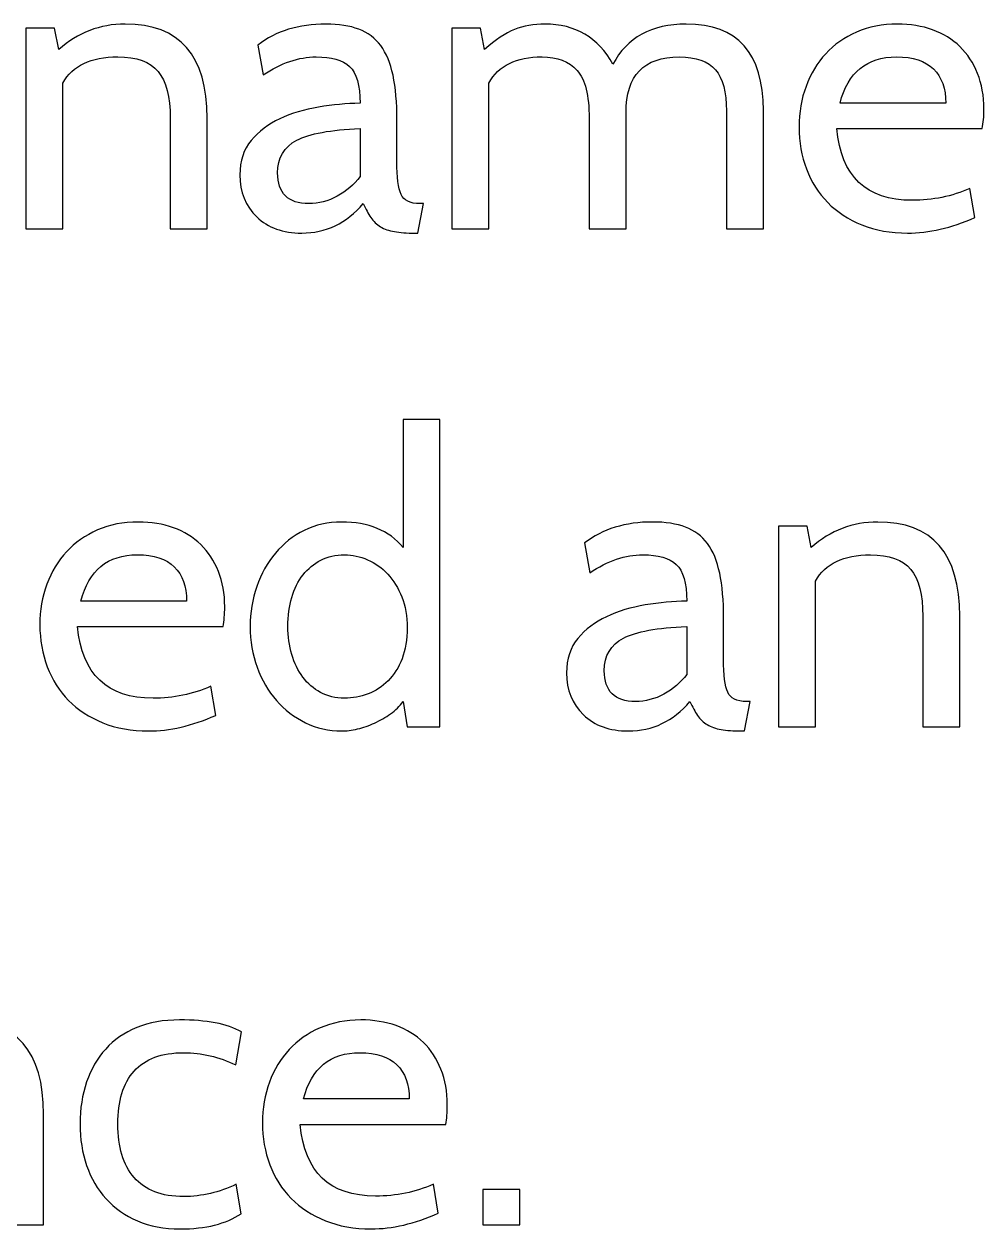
# Model space of a CAD drawing. Header units: centimetres. Extents: x -24 to 24.1, y -20.7 to 0.5.
# Drawn here: x 7.872 to 9.855, y -10.819 to -8.33 of the extents above; entities that cross this region are included whole.
import ezdxf

# ---------------------------------------------------------------- set-up
doc = ezdxf.new("R2010")
doc.units = ezdxf.units.CM
doc.header["$MEASUREMENT"] = 0
doc.layers.add('Layer 1', color=7, linetype='Continuous')

msp = doc.modelspace()

# ---------------------------------------------------------------- linework, layer by layer
at = {"layer": 'Layer 1', "color": 250}
for points, knots in [([(8.25016, -8.75331), (8.25016, -8.75331), (8.17395, -8.75331), (8.17395, -8.75331), (8.17395, -8.75331), (8.17395, -8.75331), (8.17395, -8.52471), (8.17395, -8.52471), (8.17395, -8.52471), (8.17395, -8.48012), (8.16563, -8.4478), (8.14898, -8.42777), (8.14898, -8.42777), (8.13233, -8.40773), (8.10453, -8.39771), (8.06558, -8.39771), (8.06558, -8.39771), (8.01027, -8.39771), (7.97245, -8.41577), (7.95213, -8.4519), (7.95213, -8.4519), (7.95213, -8.4519), (7.95213, -8.75331), (7.95213, -8.75331), (7.95213, -8.75331), (7.95213, -8.75331), (7.87593, -8.75331), (7.87593, -8.75331), (7.87593, -8.75331), (7.87593, -8.75331), (7.87593, -8.33844), (7.87593, -8.33844), (7.87593, -8.33844), (7.87593, -8.33844), (7.93519, -8.33844), (7.93519, -8.33844), (7.93519, -8.33844), (7.93519, -8.33844), (7.94366, -8.38247), (7.94366, -8.38247), (7.94366, -8.38247), (7.98317, -8.34747), (8.02889, -8.32997), (8.08082, -8.32997), (8.08082, -8.32997), (8.19371, -8.32997), (8.25016, -8.39489), (8.25016, -8.52471), (8.25016, -8.52471), (8.25016, -8.52471), (8.25016, -8.75331), (8.25016, -8.75331)], [0, 0, 0, 0, 0.07142857, 0.07142857, 0.07142857, 0.07142857, 0.14285714, 0.14285714, 0.14285714, 0.14285714, 0.21428571, 0.21428571, 0.21428571, 0.21428571, 0.28571429, 0.28571429, 0.28571429, 0.28571429, 0.35714286, 0.35714286, 0.35714286, 0.35714286, 0.42857143, 0.42857143, 0.42857143, 0.42857143, 0.5, 0.5, 0.5, 0.5, 0.57142857, 0.57142857, 0.57142857, 0.57142857, 0.64285714, 0.64285714, 0.64285714, 0.64285714, 0.71428571, 0.71428571, 0.71428571, 0.71428571, 0.78571429, 0.78571429, 0.78571429, 0.78571429, 0.85714286, 0.85714286, 0.85714286, 0.85714286, 1, 1, 1, 1]), ([(8.6972, -8.70082), (8.6972, -8.70082), (8.68534, -8.76178), (8.68534, -8.76178), (8.68534, -8.76178), (8.68534, -8.76178), (8.67942, -8.76178), (8.67942, -8.76178), (8.67942, -8.76178), (8.66248, -8.76178), (8.64837, -8.76079), (8.63708, -8.75881), (8.63708, -8.75881), (8.6258, -8.75684), (8.6162, -8.75345), (8.6083, -8.74865), (8.6083, -8.74865), (8.6004, -8.74386), (8.59376, -8.73751), (8.5884, -8.7296), (8.5884, -8.7296), (8.58304, -8.7217), (8.57782, -8.71211), (8.57274, -8.70082), (8.57274, -8.70082), (8.53774, -8.74146), (8.49541, -8.76178), (8.44574, -8.76178), (8.44574, -8.76178), (8.40679, -8.76178), (8.37575, -8.75063), (8.3526, -8.72833), (8.3526, -8.72833), (8.32946, -8.70604), (8.31789, -8.67711), (8.31789, -8.64155), (8.31789, -8.64155), (8.31789, -8.61276), (8.32565, -8.58906), (8.34117, -8.57043), (8.34117, -8.57043), (8.3567, -8.5518), (8.37645, -8.53684), (8.40044, -8.52556), (8.40044, -8.52556), (8.42443, -8.51427), (8.4511, -8.50622), (8.48045, -8.50143), (8.48045, -8.50143), (8.5098, -8.49663), (8.53831, -8.49395), (8.56596, -8.49338), (8.56596, -8.49338), (8.56596, -8.45613), (8.55877, -8.43087), (8.54437, -8.41761), (8.54437, -8.41761), (8.52998, -8.40434), (8.50698, -8.39771), (8.47537, -8.39771), (8.47537, -8.39771), (8.43925, -8.39771), (8.40284, -8.41013), (8.36615, -8.43496), (8.36615, -8.43496), (8.36615, -8.43496), (8.35514, -8.37316), (8.35514, -8.37316), (8.35514, -8.37316), (8.3924, -8.34437), (8.43925, -8.32997), (8.49569, -8.32997), (8.49569, -8.32997), (8.52222, -8.32997), (8.5448, -8.3335), (8.56342, -8.34056), (8.56342, -8.34056), (8.58205, -8.34761), (8.59715, -8.3589), (8.60872, -8.37443), (8.60872, -8.37443), (8.62029, -8.38995), (8.62876, -8.41041), (8.63412, -8.43581), (8.63412, -8.43581), (8.63948, -8.46121), (8.64216, -8.49225), (8.64216, -8.52894), (8.64216, -8.52894), (8.64216, -8.52894), (8.64216, -8.61361), (8.64216, -8.61361), (8.64216, -8.61361), (8.64216, -8.64635), (8.64499, -8.66907), (8.65063, -8.68177), (8.65063, -8.68177), (8.65628, -8.69447), (8.66926, -8.70082), (8.68958, -8.70082), (8.68958, -8.70082), (8.68958, -8.70082), (8.6972, -8.70082), (8.6972, -8.70082)], [0, 0, 0, 0, 0.03703704, 0.03703704, 0.03703704, 0.03703704, 0.07407407, 0.07407407, 0.07407407, 0.07407407, 0.11111111, 0.11111111, 0.11111111, 0.11111111, 0.14814815, 0.14814815, 0.14814815, 0.14814815, 0.18518519, 0.18518519, 0.18518519, 0.18518519, 0.22222222, 0.22222222, 0.22222222, 0.22222222, 0.25925926, 0.25925926, 0.25925926, 0.25925926, 0.2962963, 0.2962963, 0.2962963, 0.2962963, 0.33333333, 0.33333333, 0.33333333, 0.33333333, 0.37037037, 0.37037037, 0.37037037, 0.37037037, 0.40740741, 0.40740741, 0.40740741, 0.40740741, 0.44444444, 0.44444444, 0.44444444, 0.44444444, 0.48148148, 0.48148148, 0.48148148, 0.48148148, 0.51851852, 0.51851852, 0.51851852, 0.51851852, 0.55555556, 0.55555556, 0.55555556, 0.55555556, 0.59259259, 0.59259259, 0.59259259, 0.59259259, 0.62962963, 0.62962963, 0.62962963, 0.62962963, 0.66666667, 0.66666667, 0.66666667, 0.66666667, 0.7037037, 0.7037037, 0.7037037, 0.7037037, 0.74074074, 0.74074074, 0.74074074, 0.74074074, 0.77777778, 0.77777778, 0.77777778, 0.77777778, 0.81481481, 0.81481481, 0.81481481, 0.81481481, 0.85185185, 0.85185185, 0.85185185, 0.85185185, 0.88888889, 0.88888889, 0.88888889, 0.88888889, 0.92592593, 0.92592593, 0.92592593, 0.92592593, 1, 1, 1, 1]), ([(9.39909, -8.75331), (9.39909, -8.75331), (9.32289, -8.75331), (9.32289, -8.75331), (9.32289, -8.75331), (9.32289, -8.75331), (9.32289, -8.50947), (9.32289, -8.50947), (9.32289, -8.50947), (9.32289, -8.47052), (9.31527, -8.44216), (9.30003, -8.42438), (9.30003, -8.42438), (9.28479, -8.4066), (9.25995, -8.39771), (9.22552, -8.39771), (9.22552, -8.39771), (9.15214, -8.39771), (9.11545, -8.43609), (9.11545, -8.51286), (9.11545, -8.51286), (9.11545, -8.51286), (9.11545, -8.75331), (9.11545, -8.75331), (9.11545, -8.75331), (9.11545, -8.75331), (9.03925, -8.75331), (9.03925, -8.75331), (9.03925, -8.75331), (9.03925, -8.75331), (9.03925, -8.52471), (9.03925, -8.52471), (9.03925, -8.52471), (9.03925, -8.4773), (9.03093, -8.44428), (9.01427, -8.42565), (9.01427, -8.42565), (8.99762, -8.40702), (8.97349, -8.39771), (8.94188, -8.39771), (8.94188, -8.39771), (8.88883, -8.39771), (8.85214, -8.41577), (8.83182, -8.4519), (8.83182, -8.4519), (8.83182, -8.4519), (8.83182, -8.75331), (8.83182, -8.75331), (8.83182, -8.75331), (8.83182, -8.75331), (8.75562, -8.75331), (8.75562, -8.75331), (8.75562, -8.75331), (8.75562, -8.75331), (8.75562, -8.33844), (8.75562, -8.33844), (8.75562, -8.33844), (8.75562, -8.33844), (8.81488, -8.33844), (8.81488, -8.33844), (8.81488, -8.33844), (8.81488, -8.33844), (8.82335, -8.38247), (8.82335, -8.38247), (8.82335, -8.38247), (8.84593, -8.36215), (8.86653, -8.34832), (8.88516, -8.34098), (8.88516, -8.34098), (8.90378, -8.33364), (8.92467, -8.32997), (8.94781, -8.32997), (8.94781, -8.32997), (9.01103, -8.32997), (9.05788, -8.35763), (9.08836, -8.41295), (9.08836, -8.41295), (9.11714, -8.35763), (9.16766, -8.32997), (9.23991, -8.32997), (9.23991, -8.32997), (9.34603, -8.32997), (9.39909, -8.38952), (9.39909, -8.50862), (9.39909, -8.50862), (9.39909, -8.50862), (9.39909, -8.75331), (9.39909, -8.75331)], [0, 0, 0, 0, 0.04347826, 0.04347826, 0.04347826, 0.04347826, 0.08695652, 0.08695652, 0.08695652, 0.08695652, 0.13043478, 0.13043478, 0.13043478, 0.13043478, 0.17391304, 0.17391304, 0.17391304, 0.17391304, 0.2173913, 0.2173913, 0.2173913, 0.2173913, 0.26086957, 0.26086957, 0.26086957, 0.26086957, 0.30434783, 0.30434783, 0.30434783, 0.30434783, 0.34782609, 0.34782609, 0.34782609, 0.34782609, 0.39130435, 0.39130435, 0.39130435, 0.39130435, 0.43478261, 0.43478261, 0.43478261, 0.43478261, 0.47826087, 0.47826087, 0.47826087, 0.47826087, 0.52173913, 0.52173913, 0.52173913, 0.52173913, 0.56521739, 0.56521739, 0.56521739, 0.56521739, 0.60869565, 0.60869565, 0.60869565, 0.60869565, 0.65217391, 0.65217391, 0.65217391, 0.65217391, 0.69565217, 0.69565217, 0.69565217, 0.69565217, 0.73913043, 0.73913043, 0.73913043, 0.73913043, 0.7826087, 0.7826087, 0.7826087, 0.7826087, 0.82608696, 0.82608696, 0.82608696, 0.82608696, 0.86956522, 0.86956522, 0.86956522, 0.86956522, 0.91304348, 0.91304348, 0.91304348, 0.91304348, 1, 1, 1, 1]), ([(9.85121, -8.54588), (9.85121, -8.54588), (9.55064, -8.54588), (9.55064, -8.54588), (9.55064, -8.54588), (9.55967, -8.64465), (9.6116, -8.69404), (9.70643, -8.69404), (9.70643, -8.69404), (9.74876, -8.69404), (9.78855, -8.68586), (9.82581, -8.66949), (9.82581, -8.66949), (9.82581, -8.66949), (9.83597, -8.7296), (9.83597, -8.7296), (9.83597, -8.7296), (9.78686, -8.75105), (9.74058, -8.76178), (9.69711, -8.76178), (9.69711, -8.76178), (9.66212, -8.76178), (9.63065, -8.75613), (9.60271, -8.74484), (9.60271, -8.74484), (9.57477, -8.73355), (9.5512, -8.71817), (9.53201, -8.6987), (9.53201, -8.6987), (9.51282, -8.67923), (9.49815, -8.65608), (9.48799, -8.62927), (9.48799, -8.62927), (9.47783, -8.60246), (9.47275, -8.57353), (9.47275, -8.54249), (9.47275, -8.54249), (9.47275, -8.51257), (9.47754, -8.48463), (9.48714, -8.45867), (9.48714, -8.45867), (9.49674, -8.4327), (9.51028, -8.41027), (9.52778, -8.39136), (9.52778, -8.39136), (9.54528, -8.37245), (9.56659, -8.35749), (9.5917, -8.34649), (9.5917, -8.34649), (9.61682, -8.33548), (9.6449, -8.32997), (9.67595, -8.32997), (9.67595, -8.32997), (9.70248, -8.32997), (9.72675, -8.33393), (9.74876, -8.34183), (9.74876, -8.34183), (9.77077, -8.34973), (9.78954, -8.3613), (9.80506, -8.37654), (9.80506, -8.37654), (9.82059, -8.39178), (9.83272, -8.41027), (9.84147, -8.432), (9.84147, -8.432), (9.85022, -8.45373), (9.85459, -8.47814), (9.85459, -8.50524), (9.85459, -8.50524), (9.85459, -8.52104), (9.85347, -8.53459), (9.85121, -8.54588)], [0, 0, 0, 0, 0.05263158, 0.05263158, 0.05263158, 0.05263158, 0.10526316, 0.10526316, 0.10526316, 0.10526316, 0.15789474, 0.15789474, 0.15789474, 0.15789474, 0.21052632, 0.21052632, 0.21052632, 0.21052632, 0.26315789, 0.26315789, 0.26315789, 0.26315789, 0.31578947, 0.31578947, 0.31578947, 0.31578947, 0.36842105, 0.36842105, 0.36842105, 0.36842105, 0.42105263, 0.42105263, 0.42105263, 0.42105263, 0.47368421, 0.47368421, 0.47368421, 0.47368421, 0.52631579, 0.52631579, 0.52631579, 0.52631579, 0.57894737, 0.57894737, 0.57894737, 0.57894737, 0.63157895, 0.63157895, 0.63157895, 0.63157895, 0.68421053, 0.68421053, 0.68421053, 0.68421053, 0.73684211, 0.73684211, 0.73684211, 0.73684211, 0.78947368, 0.78947368, 0.78947368, 0.78947368, 0.84210526, 0.84210526, 0.84210526, 0.84210526, 0.89473684, 0.89473684, 0.89473684, 0.89473684, 1, 1, 1, 1]), ([(9.67425, -8.39771), (9.61273, -8.39771), (9.57378, -8.4296), (9.55741, -8.49338), (9.55741, -8.49338), (9.55741, -8.49338), (9.77585, -8.49338), (9.77585, -8.49338), (9.77585, -8.49338), (9.77585, -8.4629), (9.76739, -8.43934), (9.75045, -8.42269), (9.75045, -8.42269), (9.73352, -8.40603), (9.70812, -8.39771), (9.67425, -8.39771)], [0, 0, 0, 0, 0.2, 0.2, 0.2, 0.2, 0.4, 0.4, 0.4, 0.4, 0.6, 0.6, 0.6, 0.6, 1, 1, 1, 1]), ([(8.56596, -8.64494), (8.56596, -8.64494), (8.56596, -8.54588), (8.56596, -8.54588), (8.56596, -8.54588), (8.505, -8.54813), (8.4614, -8.55618), (8.43515, -8.57001), (8.43515, -8.57001), (8.40891, -8.58383), (8.39578, -8.60627), (8.39578, -8.63732), (8.39578, -8.63732), (8.39578, -8.67965), (8.41723, -8.70082), (8.46013, -8.70082), (8.46013, -8.70082), (8.48045, -8.70082), (8.50007, -8.69574), (8.51897, -8.68558), (8.51897, -8.68558), (8.53788, -8.67542), (8.55355, -8.66187), (8.56596, -8.64494)], [0, 0, 0, 0, 0.14285714, 0.14285714, 0.14285714, 0.14285714, 0.28571429, 0.28571429, 0.28571429, 0.28571429, 0.42857143, 0.42857143, 0.42857143, 0.42857143, 0.57142857, 0.57142857, 0.57142857, 0.57142857, 0.71428571, 0.71428571, 0.71428571, 0.71428571, 1, 1, 1, 1]), ([(8.73104, -9.78202), (8.73104, -9.78202), (8.66331, -9.78202), (8.66331, -9.78202), (8.66331, -9.78202), (8.66331, -9.78202), (8.65484, -9.72953), (8.65484, -9.72953), (8.65484, -9.72953), (8.64807, -9.73912), (8.63946, -9.74759), (8.62902, -9.75493), (8.62902, -9.75493), (8.61858, -9.76226), (8.60757, -9.76861), (8.596, -9.77398), (8.596, -9.77398), (8.58443, -9.77934), (8.57271, -9.78343), (8.56086, -9.78625), (8.56086, -9.78625), (8.54901, -9.78908), (8.538, -9.79049), (8.52784, -9.79049), (8.52784, -9.79049), (8.50131, -9.79049), (8.47648, -9.78484), (8.45333, -9.77355), (8.45333, -9.77355), (8.43019, -9.76226), (8.41015, -9.74688), (8.39322, -9.72741), (8.39322, -9.72741), (8.37629, -9.70794), (8.36302, -9.68508), (8.35343, -9.65883), (8.35343, -9.65883), (8.34383, -9.63258), (8.33903, -9.6045), (8.33903, -9.57459), (8.33903, -9.57459), (8.33903, -9.5458), (8.34355, -9.51828), (8.35258, -9.49204), (8.35258, -9.49204), (8.36161, -9.46579), (8.37445, -9.44279), (8.3911, -9.42303), (8.3911, -9.42303), (8.40775, -9.40328), (8.42765, -9.38761), (8.45079, -9.37604), (8.45079, -9.37604), (8.47394, -9.36447), (8.49962, -9.35868), (8.52784, -9.35868), (8.52784, -9.35868), (8.58372, -9.35868), (8.62605, -9.37618), (8.65484, -9.41118), (8.65484, -9.41118), (8.65484, -9.41118), (8.65484, -9.14702), (8.65484, -9.14702), (8.65484, -9.14702), (8.65484, -9.14702), (8.73104, -9.14702), (8.73104, -9.14702), (8.73104, -9.14702), (8.73104, -9.14702), (8.73104, -9.78202), (8.73104, -9.78202)], [0, 0, 0, 0, 0.05263158, 0.05263158, 0.05263158, 0.05263158, 0.10526316, 0.10526316, 0.10526316, 0.10526316, 0.15789474, 0.15789474, 0.15789474, 0.15789474, 0.21052632, 0.21052632, 0.21052632, 0.21052632, 0.26315789, 0.26315789, 0.26315789, 0.26315789, 0.31578947, 0.31578947, 0.31578947, 0.31578947, 0.36842105, 0.36842105, 0.36842105, 0.36842105, 0.42105263, 0.42105263, 0.42105263, 0.42105263, 0.47368421, 0.47368421, 0.47368421, 0.47368421, 0.52631579, 0.52631579, 0.52631579, 0.52631579, 0.57894737, 0.57894737, 0.57894737, 0.57894737, 0.63157895, 0.63157895, 0.63157895, 0.63157895, 0.68421053, 0.68421053, 0.68421053, 0.68421053, 0.73684211, 0.73684211, 0.73684211, 0.73684211, 0.78947368, 0.78947368, 0.78947368, 0.78947368, 0.84210526, 0.84210526, 0.84210526, 0.84210526, 0.89473684, 0.89473684, 0.89473684, 0.89473684, 1, 1, 1, 1]), ([(8.28315, -9.57459), (8.28315, -9.57459), (7.98258, -9.57459), (7.98258, -9.57459), (7.98258, -9.57459), (7.99161, -9.67336), (8.04354, -9.72275), (8.13837, -9.72275), (8.13837, -9.72275), (8.1807, -9.72275), (8.22049, -9.71457), (8.25775, -9.6982), (8.25775, -9.6982), (8.25775, -9.6982), (8.26791, -9.75831), (8.26791, -9.75831), (8.26791, -9.75831), (8.2188, -9.77976), (8.17252, -9.79049), (8.12905, -9.79049), (8.12905, -9.79049), (8.09406, -9.79049), (8.06259, -9.78484), (8.03465, -9.77355), (8.03465, -9.77355), (8.00671, -9.76226), (7.98314, -9.74688), (7.96395, -9.72741), (7.96395, -9.72741), (7.94476, -9.70794), (7.93009, -9.68479), (7.91993, -9.65798), (7.91993, -9.65798), (7.90977, -9.63117), (7.90469, -9.60224), (7.90469, -9.5712), (7.90469, -9.5712), (7.90469, -9.54128), (7.90948, -9.51334), (7.91908, -9.48738), (7.91908, -9.48738), (7.92868, -9.46141), (7.94222, -9.43898), (7.95972, -9.42007), (7.95972, -9.42007), (7.97722, -9.40116), (7.99853, -9.3862), (8.02364, -9.3752), (8.02364, -9.3752), (8.04876, -9.36419), (8.07684, -9.35868), (8.10789, -9.35868), (8.10789, -9.35868), (8.13442, -9.35868), (8.15869, -9.36264), (8.1807, -9.37054), (8.1807, -9.37054), (8.20271, -9.37844), (8.22148, -9.39001), (8.237, -9.40525), (8.237, -9.40525), (8.25253, -9.42049), (8.26466, -9.43898), (8.27341, -9.46071), (8.27341, -9.46071), (8.28216, -9.48244), (8.28653, -9.50685), (8.28653, -9.53395), (8.28653, -9.53395), (8.28653, -9.54975), (8.28541, -9.5633), (8.28315, -9.57459)], [0, 0, 0, 0, 0.05263158, 0.05263158, 0.05263158, 0.05263158, 0.10526316, 0.10526316, 0.10526316, 0.10526316, 0.15789474, 0.15789474, 0.15789474, 0.15789474, 0.21052632, 0.21052632, 0.21052632, 0.21052632, 0.26315789, 0.26315789, 0.26315789, 0.26315789, 0.31578947, 0.31578947, 0.31578947, 0.31578947, 0.36842105, 0.36842105, 0.36842105, 0.36842105, 0.42105263, 0.42105263, 0.42105263, 0.42105263, 0.47368421, 0.47368421, 0.47368421, 0.47368421, 0.52631579, 0.52631579, 0.52631579, 0.52631579, 0.57894737, 0.57894737, 0.57894737, 0.57894737, 0.63157895, 0.63157895, 0.63157895, 0.63157895, 0.68421053, 0.68421053, 0.68421053, 0.68421053, 0.73684211, 0.73684211, 0.73684211, 0.73684211, 0.78947368, 0.78947368, 0.78947368, 0.78947368, 0.84210526, 0.84210526, 0.84210526, 0.84210526, 0.89473684, 0.89473684, 0.89473684, 0.89473684, 1, 1, 1, 1]), ([(9.37197, -9.72953), (9.37197, -9.72953), (9.36011, -9.79049), (9.36011, -9.79049), (9.36011, -9.79049), (9.36011, -9.79049), (9.35419, -9.79049), (9.35419, -9.79049), (9.35419, -9.79049), (9.33725, -9.79049), (9.32314, -9.7895), (9.31185, -9.78752), (9.31185, -9.78752), (9.30057, -9.78555), (9.29097, -9.78216), (9.28307, -9.77736), (9.28307, -9.77736), (9.27517, -9.77257), (9.26853, -9.76622), (9.26317, -9.75831), (9.26317, -9.75831), (9.25781, -9.75041), (9.25259, -9.74082), (9.24751, -9.72953), (9.24751, -9.72953), (9.21251, -9.77017), (9.17018, -9.79049), (9.12051, -9.79049), (9.12051, -9.79049), (9.08156, -9.79049), (9.05052, -9.77934), (9.02737, -9.75704), (9.02737, -9.75704), (9.00423, -9.73475), (8.99266, -9.70582), (8.99266, -9.67026), (8.99266, -9.67026), (8.99266, -9.64147), (9.00042, -9.61777), (9.01594, -9.59914), (9.01594, -9.59914), (9.03147, -9.58051), (9.05122, -9.56555), (9.07521, -9.55427), (9.07521, -9.55427), (9.0992, -9.54298), (9.12587, -9.53493), (9.15522, -9.53014), (9.15522, -9.53014), (9.18457, -9.52534), (9.21308, -9.52266), (9.24073, -9.52209), (9.24073, -9.52209), (9.24073, -9.48484), (9.23354, -9.45958), (9.21914, -9.44632), (9.21914, -9.44632), (9.20475, -9.43305), (9.18175, -9.42642), (9.15014, -9.42642), (9.15014, -9.42642), (9.11402, -9.42642), (9.07761, -9.43884), (9.04092, -9.46367), (9.04092, -9.46367), (9.04092, -9.46367), (9.02991, -9.40187), (9.02991, -9.40187), (9.02991, -9.40187), (9.06717, -9.37308), (9.11402, -9.35868), (9.17046, -9.35868), (9.17046, -9.35868), (9.19699, -9.35868), (9.21957, -9.36221), (9.23819, -9.36927), (9.23819, -9.36927), (9.25682, -9.37632), (9.27192, -9.38761), (9.28349, -9.40314), (9.28349, -9.40314), (9.29506, -9.41866), (9.30353, -9.43912), (9.30889, -9.46452), (9.30889, -9.46452), (9.31425, -9.48992), (9.31693, -9.52096), (9.31693, -9.55765), (9.31693, -9.55765), (9.31693, -9.55765), (9.31693, -9.64232), (9.31693, -9.64232), (9.31693, -9.64232), (9.31693, -9.67506), (9.31976, -9.69778), (9.3254, -9.71048), (9.3254, -9.71048), (9.33105, -9.72318), (9.34403, -9.72953), (9.36435, -9.72953), (9.36435, -9.72953), (9.36435, -9.72953), (9.37197, -9.72953), (9.37197, -9.72953)], [0, 0, 0, 0, 0.03703704, 0.03703704, 0.03703704, 0.03703704, 0.07407407, 0.07407407, 0.07407407, 0.07407407, 0.11111111, 0.11111111, 0.11111111, 0.11111111, 0.14814815, 0.14814815, 0.14814815, 0.14814815, 0.18518519, 0.18518519, 0.18518519, 0.18518519, 0.22222222, 0.22222222, 0.22222222, 0.22222222, 0.25925926, 0.25925926, 0.25925926, 0.25925926, 0.2962963, 0.2962963, 0.2962963, 0.2962963, 0.33333333, 0.33333333, 0.33333333, 0.33333333, 0.37037037, 0.37037037, 0.37037037, 0.37037037, 0.40740741, 0.40740741, 0.40740741, 0.40740741, 0.44444444, 0.44444444, 0.44444444, 0.44444444, 0.48148148, 0.48148148, 0.48148148, 0.48148148, 0.51851852, 0.51851852, 0.51851852, 0.51851852, 0.55555556, 0.55555556, 0.55555556, 0.55555556, 0.59259259, 0.59259259, 0.59259259, 0.59259259, 0.62962963, 0.62962963, 0.62962963, 0.62962963, 0.66666667, 0.66666667, 0.66666667, 0.66666667, 0.7037037, 0.7037037, 0.7037037, 0.7037037, 0.74074074, 0.74074074, 0.74074074, 0.74074074, 0.77777778, 0.77777778, 0.77777778, 0.77777778, 0.81481481, 0.81481481, 0.81481481, 0.81481481, 0.85185185, 0.85185185, 0.85185185, 0.85185185, 0.88888889, 0.88888889, 0.88888889, 0.88888889, 0.92592593, 0.92592593, 0.92592593, 0.92592593, 1, 1, 1, 1]), ([(9.80462, -9.78202), (9.80462, -9.78202), (9.72841, -9.78202), (9.72841, -9.78202), (9.72841, -9.78202), (9.72841, -9.78202), (9.72841, -9.55342), (9.72841, -9.55342), (9.72841, -9.55342), (9.72841, -9.50883), (9.72009, -9.47651), (9.70344, -9.45648), (9.70344, -9.45648), (9.68679, -9.43644), (9.65899, -9.42642), (9.62004, -9.42642), (9.62004, -9.42642), (9.56473, -9.42642), (9.52691, -9.44448), (9.50659, -9.48061), (9.50659, -9.48061), (9.50659, -9.48061), (9.50659, -9.78202), (9.50659, -9.78202), (9.50659, -9.78202), (9.50659, -9.78202), (9.43039, -9.78202), (9.43039, -9.78202), (9.43039, -9.78202), (9.43039, -9.78202), (9.43039, -9.36715), (9.43039, -9.36715), (9.43039, -9.36715), (9.43039, -9.36715), (9.48965, -9.36715), (9.48965, -9.36715), (9.48965, -9.36715), (9.48965, -9.36715), (9.49812, -9.41118), (9.49812, -9.41118), (9.49812, -9.41118), (9.53763, -9.37618), (9.58335, -9.35868), (9.63528, -9.35868), (9.63528, -9.35868), (9.74817, -9.35868), (9.80462, -9.4236), (9.80462, -9.55342), (9.80462, -9.55342), (9.80462, -9.55342), (9.80462, -9.78202), (9.80462, -9.78202)], [0, 0, 0, 0, 0.07142857, 0.07142857, 0.07142857, 0.07142857, 0.14285714, 0.14285714, 0.14285714, 0.14285714, 0.21428571, 0.21428571, 0.21428571, 0.21428571, 0.28571429, 0.28571429, 0.28571429, 0.28571429, 0.35714286, 0.35714286, 0.35714286, 0.35714286, 0.42857143, 0.42857143, 0.42857143, 0.42857143, 0.5, 0.5, 0.5, 0.5, 0.57142857, 0.57142857, 0.57142857, 0.57142857, 0.64285714, 0.64285714, 0.64285714, 0.64285714, 0.71428571, 0.71428571, 0.71428571, 0.71428571, 0.78571429, 0.78571429, 0.78571429, 0.78571429, 0.85714286, 0.85714286, 0.85714286, 0.85714286, 1, 1, 1, 1]), ([(8.10619, -9.42642), (8.04467, -9.42642), (8.00572, -9.45831), (7.98935, -9.52209), (7.98935, -9.52209), (7.98935, -9.52209), (8.20779, -9.52209), (8.20779, -9.52209), (8.20779, -9.52209), (8.20779, -9.49161), (8.19933, -9.46805), (8.18239, -9.4514), (8.18239, -9.4514), (8.16546, -9.43474), (8.14006, -9.42642), (8.10619, -9.42642)], [0, 0, 0, 0, 0.2, 0.2, 0.2, 0.2, 0.4, 0.4, 0.4, 0.4, 0.6, 0.6, 0.6, 0.6, 1, 1, 1, 1]), ([(8.53377, -9.42642), (8.51571, -9.42642), (8.49948, -9.43009), (8.48508, -9.43743), (8.48508, -9.43743), (8.47069, -9.44476), (8.45841, -9.45492), (8.44825, -9.46791), (8.44825, -9.46791), (8.43809, -9.48089), (8.43033, -9.49641), (8.42497, -9.51447), (8.42497, -9.51447), (8.41961, -9.53253), (8.41693, -9.55257), (8.41693, -9.57459), (8.41693, -9.57459), (8.41693, -9.59491), (8.41961, -9.6141), (8.42497, -9.63216), (8.42497, -9.63216), (8.43033, -9.65022), (8.43795, -9.66589), (8.44783, -9.67915), (8.44783, -9.67915), (8.45771, -9.69241), (8.46984, -9.703), (8.48424, -9.7109), (8.48424, -9.7109), (8.49863, -9.7188), (8.51514, -9.72275), (8.53377, -9.72275), (8.53377, -9.72275), (8.5507, -9.72275), (8.56693, -9.71979), (8.58245, -9.71386), (8.58245, -9.71386), (8.59797, -9.70794), (8.6118, -9.69891), (8.62394, -9.68677), (8.62394, -9.68677), (8.63607, -9.67463), (8.64567, -9.65939), (8.65272, -9.64105), (8.65272, -9.64105), (8.65978, -9.6227), (8.66331, -9.6014), (8.66331, -9.57713), (8.66331, -9.57713), (8.66331, -9.55342), (8.65964, -9.53225), (8.6523, -9.51363), (8.6523, -9.51363), (8.64496, -9.495), (8.63523, -9.47919), (8.62309, -9.46621), (8.62309, -9.46621), (8.61096, -9.45323), (8.59713, -9.44335), (8.5816, -9.43658), (8.5816, -9.43658), (8.56608, -9.42981), (8.55014, -9.42642), (8.53377, -9.42642)], [0, 0, 0, 0, 0.05882353, 0.05882353, 0.05882353, 0.05882353, 0.11764706, 0.11764706, 0.11764706, 0.11764706, 0.17647059, 0.17647059, 0.17647059, 0.17647059, 0.23529412, 0.23529412, 0.23529412, 0.23529412, 0.29411765, 0.29411765, 0.29411765, 0.29411765, 0.35294118, 0.35294118, 0.35294118, 0.35294118, 0.41176471, 0.41176471, 0.41176471, 0.41176471, 0.47058824, 0.47058824, 0.47058824, 0.47058824, 0.52941176, 0.52941176, 0.52941176, 0.52941176, 0.58823529, 0.58823529, 0.58823529, 0.58823529, 0.64705882, 0.64705882, 0.64705882, 0.64705882, 0.70588235, 0.70588235, 0.70588235, 0.70588235, 0.76470588, 0.76470588, 0.76470588, 0.76470588, 0.82352941, 0.82352941, 0.82352941, 0.82352941, 0.88235294, 0.88235294, 0.88235294, 0.88235294, 1, 1, 1, 1]), ([(9.24073, -9.67365), (9.24073, -9.67365), (9.24073, -9.57459), (9.24073, -9.57459), (9.24073, -9.57459), (9.17977, -9.57684), (9.13617, -9.58489), (9.10992, -9.59872), (9.10992, -9.59872), (9.08368, -9.61254), (9.07055, -9.63498), (9.07055, -9.66603), (9.07055, -9.66603), (9.07055, -9.70836), (9.092, -9.72953), (9.1349, -9.72953), (9.1349, -9.72953), (9.15522, -9.72953), (9.17484, -9.72445), (9.19374, -9.71429), (9.19374, -9.71429), (9.21265, -9.70413), (9.22832, -9.69058), (9.24073, -9.67365)], [0, 0, 0, 0, 0.14285714, 0.14285714, 0.14285714, 0.14285714, 0.28571429, 0.28571429, 0.28571429, 0.28571429, 0.42857143, 0.42857143, 0.42857143, 0.42857143, 0.57142857, 0.57142857, 0.57142857, 0.57142857, 0.71428571, 0.71428571, 0.71428571, 0.71428571, 1, 1, 1, 1]), ([(7.91232, -10.81073), (7.91232, -10.81073), (7.83611, -10.81073), (7.83611, -10.81073), (7.83611, -10.81073), (7.83611, -10.81073), (7.83611, -10.58213), (7.83611, -10.58213), (7.83611, -10.58213), (7.83611, -10.53754), (7.82779, -10.50522), (7.81114, -10.48519), (7.81114, -10.48519), (7.79449, -10.46515), (7.76669, -10.45513), (7.72774, -10.45513), (7.72774, -10.45513), (7.67243, -10.45513), (7.63461, -10.47319), (7.61429, -10.50932), (7.61429, -10.50932), (7.61429, -10.50932), (7.61429, -10.81073), (7.61429, -10.81073), (7.61429, -10.81073), (7.61429, -10.81073), (7.53809, -10.81073), (7.53809, -10.81073), (7.53809, -10.81073), (7.53809, -10.81073), (7.53809, -10.39586), (7.53809, -10.39586), (7.53809, -10.39586), (7.53809, -10.39586), (7.59735, -10.39586), (7.59735, -10.39586), (7.59735, -10.39586), (7.59735, -10.39586), (7.60582, -10.43989), (7.60582, -10.43989), (7.60582, -10.43989), (7.64533, -10.40489), (7.69105, -10.38739), (7.74298, -10.38739), (7.74298, -10.38739), (7.85587, -10.38739), (7.91232, -10.45231), (7.91232, -10.58213), (7.91232, -10.58213), (7.91232, -10.58213), (7.91232, -10.81073), (7.91232, -10.81073)], [0, 0, 0, 0, 0.07142857, 0.07142857, 0.07142857, 0.07142857, 0.14285714, 0.14285714, 0.14285714, 0.14285714, 0.21428571, 0.21428571, 0.21428571, 0.21428571, 0.28571429, 0.28571429, 0.28571429, 0.28571429, 0.35714286, 0.35714286, 0.35714286, 0.35714286, 0.42857143, 0.42857143, 0.42857143, 0.42857143, 0.5, 0.5, 0.5, 0.5, 0.57142857, 0.57142857, 0.57142857, 0.57142857, 0.64285714, 0.64285714, 0.64285714, 0.64285714, 0.71428571, 0.71428571, 0.71428571, 0.71428571, 0.78571429, 0.78571429, 0.78571429, 0.78571429, 0.85714286, 0.85714286, 0.85714286, 0.85714286, 1, 1, 1, 1]), ([(8.19426, -10.8192), (8.16096, -10.8192), (8.1316, -10.81369), (8.1062, -10.80269), (8.1062, -10.80269), (8.0808, -10.79168), (8.05921, -10.77644), (8.04143, -10.75697), (8.04143, -10.75697), (8.02365, -10.73749), (8.01025, -10.71463), (8.00122, -10.68839), (8.00122, -10.68839), (7.99219, -10.66214), (7.98767, -10.63349), (7.98767, -10.60245), (7.98767, -10.60245), (7.98767, -10.57084), (7.99219, -10.54191), (8.00122, -10.51567), (8.00122, -10.51567), (8.01025, -10.48942), (8.02337, -10.4667), (8.04059, -10.44751), (8.04059, -10.44751), (8.0578, -10.42832), (8.07925, -10.4135), (8.10493, -10.40306), (8.10493, -10.40306), (8.13062, -10.39262), (8.16011, -10.38739), (8.19341, -10.38739), (8.19341, -10.38739), (8.24873, -10.38739), (8.29134, -10.39558), (8.32126, -10.41195), (8.32126, -10.41195), (8.32126, -10.41195), (8.3094, -10.48053), (8.3094, -10.48053), (8.3094, -10.48053), (8.27441, -10.4636), (8.23857, -10.45513), (8.20188, -10.45513), (8.20188, -10.45513), (8.15616, -10.45513), (8.12201, -10.46783), (8.09943, -10.49323), (8.09943, -10.49323), (8.07685, -10.51863), (8.06556, -10.55504), (8.06556, -10.60245), (8.06556, -10.60245), (8.06556, -10.64986), (8.07685, -10.68669), (8.09943, -10.71294), (8.09943, -10.71294), (8.12201, -10.73919), (8.15616, -10.75231), (8.20188, -10.75231), (8.20188, -10.75231), (8.23913, -10.75231), (8.27526, -10.74384), (8.31025, -10.72691), (8.31025, -10.72691), (8.31025, -10.72691), (8.32041, -10.78787), (8.32041, -10.78787), (8.32041, -10.78787), (8.28937, -10.80875), (8.24732, -10.8192), (8.19426, -10.8192)], [0, 0, 0, 0, 0.05263158, 0.05263158, 0.05263158, 0.05263158, 0.10526316, 0.10526316, 0.10526316, 0.10526316, 0.15789474, 0.15789474, 0.15789474, 0.15789474, 0.21052632, 0.21052632, 0.21052632, 0.21052632, 0.26315789, 0.26315789, 0.26315789, 0.26315789, 0.31578947, 0.31578947, 0.31578947, 0.31578947, 0.36842105, 0.36842105, 0.36842105, 0.36842105, 0.42105263, 0.42105263, 0.42105263, 0.42105263, 0.47368421, 0.47368421, 0.47368421, 0.47368421, 0.52631579, 0.52631579, 0.52631579, 0.52631579, 0.57894737, 0.57894737, 0.57894737, 0.57894737, 0.63157895, 0.63157895, 0.63157895, 0.63157895, 0.68421053, 0.68421053, 0.68421053, 0.68421053, 0.73684211, 0.73684211, 0.73684211, 0.73684211, 0.78947368, 0.78947368, 0.78947368, 0.78947368, 0.84210526, 0.84210526, 0.84210526, 0.84210526, 0.89473684, 0.89473684, 0.89473684, 0.89473684, 1, 1, 1, 1]), ([(8.7429, -10.6033), (8.7429, -10.6033), (8.44233, -10.6033), (8.44233, -10.6033), (8.44233, -10.6033), (8.45136, -10.70207), (8.50329, -10.75146), (8.59812, -10.75146), (8.59812, -10.75146), (8.64045, -10.75146), (8.68024, -10.74328), (8.7175, -10.72691), (8.7175, -10.72691), (8.7175, -10.72691), (8.72766, -10.78702), (8.72766, -10.78702), (8.72766, -10.78702), (8.67855, -10.80847), (8.63227, -10.8192), (8.5888, -10.8192), (8.5888, -10.8192), (8.55381, -10.8192), (8.52234, -10.81355), (8.4944, -10.80226), (8.4944, -10.80226), (8.46646, -10.79097), (8.44289, -10.77559), (8.4237, -10.75612), (8.4237, -10.75612), (8.40451, -10.73665), (8.38984, -10.7135), (8.37968, -10.68669), (8.37968, -10.68669), (8.36952, -10.65988), (8.36444, -10.63095), (8.36444, -10.59991), (8.36444, -10.59991), (8.36444, -10.56999), (8.36923, -10.54205), (8.37883, -10.51609), (8.37883, -10.51609), (8.38843, -10.49012), (8.40197, -10.46769), (8.41947, -10.44878), (8.41947, -10.44878), (8.43697, -10.42987), (8.45828, -10.41491), (8.48339, -10.40391), (8.48339, -10.40391), (8.50851, -10.3929), (8.53659, -10.38739), (8.56764, -10.38739), (8.56764, -10.38739), (8.59417, -10.38739), (8.61844, -10.39135), (8.64045, -10.39925), (8.64045, -10.39925), (8.66246, -10.40715), (8.68123, -10.41872), (8.69675, -10.43396), (8.69675, -10.43396), (8.71228, -10.4492), (8.72441, -10.46769), (8.73316, -10.48942), (8.73316, -10.48942), (8.74191, -10.51115), (8.74628, -10.53556), (8.74628, -10.56266), (8.74628, -10.56266), (8.74628, -10.57846), (8.74516, -10.59201), (8.7429, -10.6033)], [0, 0, 0, 0, 0.05263158, 0.05263158, 0.05263158, 0.05263158, 0.10526316, 0.10526316, 0.10526316, 0.10526316, 0.15789474, 0.15789474, 0.15789474, 0.15789474, 0.21052632, 0.21052632, 0.21052632, 0.21052632, 0.26315789, 0.26315789, 0.26315789, 0.26315789, 0.31578947, 0.31578947, 0.31578947, 0.31578947, 0.36842105, 0.36842105, 0.36842105, 0.36842105, 0.42105263, 0.42105263, 0.42105263, 0.42105263, 0.47368421, 0.47368421, 0.47368421, 0.47368421, 0.52631579, 0.52631579, 0.52631579, 0.52631579, 0.57894737, 0.57894737, 0.57894737, 0.57894737, 0.63157895, 0.63157895, 0.63157895, 0.63157895, 0.68421053, 0.68421053, 0.68421053, 0.68421053, 0.73684211, 0.73684211, 0.73684211, 0.73684211, 0.78947368, 0.78947368, 0.78947368, 0.78947368, 0.84210526, 0.84210526, 0.84210526, 0.84210526, 0.89473684, 0.89473684, 0.89473684, 0.89473684, 1, 1, 1, 1]), ([(8.56594, -10.45513), (8.50442, -10.45513), (8.46547, -10.48702), (8.4491, -10.5508), (8.4491, -10.5508), (8.4491, -10.5508), (8.66754, -10.5508), (8.66754, -10.5508), (8.66754, -10.5508), (8.66754, -10.52032), (8.65908, -10.49676), (8.64214, -10.48011), (8.64214, -10.48011), (8.62521, -10.46345), (8.59981, -10.45513), (8.56594, -10.45513)], [0, 0, 0, 0, 0.2, 0.2, 0.2, 0.2, 0.4, 0.4, 0.4, 0.4, 0.6, 0.6, 0.6, 0.6, 1, 1, 1, 1]), ([(8.89615, -10.81073), (8.89615, -10.81073), (8.81995, -10.81073), (8.81995, -10.81073), (8.81995, -10.81073), (8.81995, -10.81073), (8.81995, -10.73792), (8.81995, -10.73792), (8.81995, -10.73792), (8.81995, -10.73792), (8.89615, -10.73792), (8.89615, -10.73792), (8.89615, -10.73792), (8.89615, -10.73792), (8.89615, -10.81073), (8.89615, -10.81073)], [0, 0, 0, 0, 0.2, 0.2, 0.2, 0.2, 0.4, 0.4, 0.4, 0.4, 0.6, 0.6, 0.6, 0.6, 1, 1, 1, 1])]:
    msp.add_open_spline(points, degree=3, knots=knots, dxfattribs=at)

doc.saveas('drawing.dxf')
